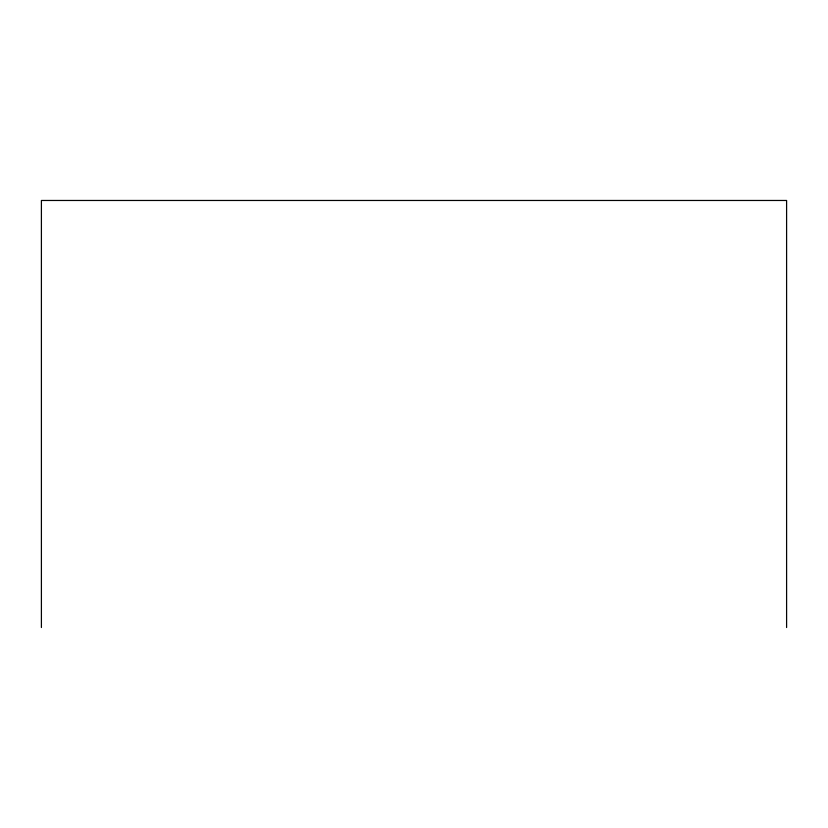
<?xml version="1.0" encoding="UTF-8"?>
<svg xmlns="http://www.w3.org/2000/svg" width="828" height="828" viewBox="0 0 828 828"><rect width="100%" height="100%" fill="white"/><g stroke="black" fill="none" stroke-linecap="round" stroke-linejoin="round"><path stroke-width="1.24" d="M786.6 627.531L786.6 200.469L41.4 200.469L41.4 627.531"/></g></svg>
